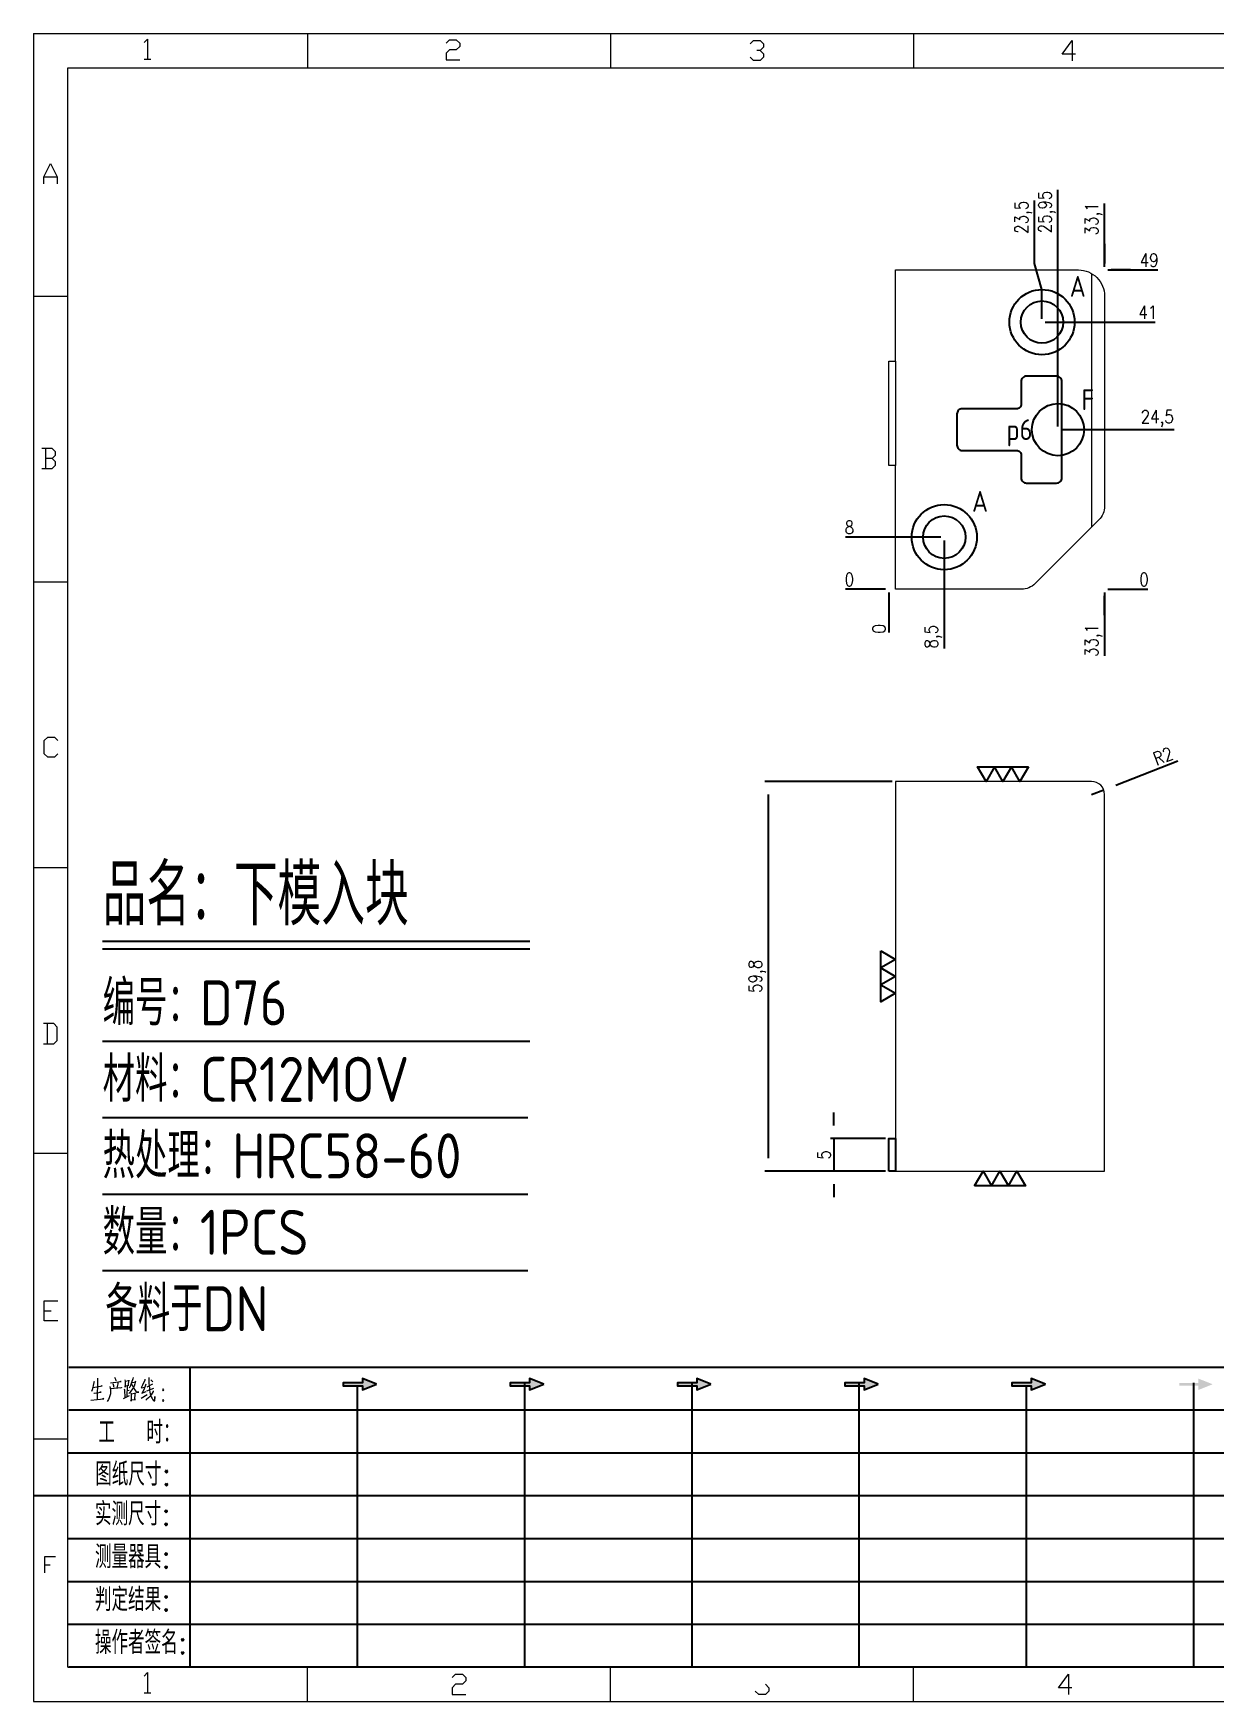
# Model space of a CAD drawing. Header units: millimetres. Extents: x 88508 to 142116, y -5268 to 20283.
# Drawn here: x 103251.1 to 103432.4, y -3081.8 to -2825.8 of the extents above; entities that cross this region are included whole.
import ezdxf
from ezdxf.enums import TextEntityAlignment as Align

# ---------------------------------------------------------------- set-up
doc = ezdxf.new("R2010")
doc.units = ezdxf.units.MM
doc.linetypes.add('DASHED', pattern=[0])
doc.linetypes.add('HIDDEN', pattern=[0])
for name, color, linetype in [('DIE_P', 2, 'Continuous'), ('DIM', 4, 'Continuous'), ('TEXT', 4, 'Continuous')]:
    doc.layers.add(name, color=color, linetype=linetype)
doc.styles.add('chinesef_fs', font='simplex.shx', dxfattribs={"bigfont": 'gbcbig.shx'})
doc.styles.add('gbenor', font='gbenor.shx', dxfattribs={"bigfont": 'gbcbig.shx'})
doc.styles.add('GBENOR_', font='gbenor.shx', dxfattribs={"bigfont": 'gbcbig'})
doc.styles.get("Standard").update_dxf_attribs({"font": 'txt.shx', "width": 0.85, "bigfont": 'ctxt.shx'})
doc.styles.add('TXT', font='txt.shx', dxfattribs={"width": 0.8, "bigfont": 'ctxt.shx'})
doc.dimstyles.new('T-2-WX', dxfattribs={"dimtxt": 2, "dimasz": 2, "dimexe": 0.5, "dimexo": 0.5, "dimgap": 0.5, "dimtad": 1, "dimtxsty": 'Standard', "dimblk": 'OPEN30', "dimcen": 0, "dimazin": 3, "dimtfac": 1, "dimtmove": 0, "dimatfit": 3, "dimldrblk": 'OPEN30', "dimlwd": -1, "dimlwe": -1})

# ---------------------------------------------------------------- blocks, each defined once
blk = doc.blocks.new('U40')
for points in [[(351.8, 337.7), (351.8, 333.2), (367, 339.3), (351.8, 345.3), (351.8, 340.8), (331.2, 340.8), (331.2, 337.7)], [(545.7, 339.3), (530.6, 345.3), (530.6, 340.8), (509.9, 340.8), (509.9, 337.7), (530.6, 337.7), (530.6, 333.2)], [(724.5, 339.3), (709.3, 345.3), (709.3, 340.8), (688.7, 340.8), (688.7, 337.7), (709.3, 337.7), (709.3, 333.2)], [(903.3, 339.3), (888.1, 345.3), (888.1, 340.8), (867.5, 340.8), (867.5, 337.7), (888.1, 337.7), (888.1, 333.2)], [(1082.1, 339.3), (1066.9, 345.3), (1066.9, 340.8), (1046.3, 340.8), (1046.3, 337.7), (1066.9, 337.7), (1066.9, 333.2)], [(1245.7, 337.7), (1245.7, 333.2), (1260.9, 339.3), (1245.7, 345.3), (1245.7, 340.8), (1225.1, 340.8), (1225.1, 337.7)]]:
    blk.add_hatch(color=3).paths.add_polyline_path(points)
at = {"color": 254, "lineweight": 18}
for p, q in [((0, 1783.5), (0, 0)), ((0, 1783.5), (2530.2, 1783.5)), ((941.1, 1783.5), (941.1, 1746.5)), ((37, 37), (37, 1746.5)), ((37, 1746.5), (2493.2, 1746.5)), ((0, 1502.7), (37, 1502.7)), ((0, 1197.2), (37, 1197.2)), ((0, 891.7), (37, 891.7)), ((0, 586.3), (37, 586.3)), ((0, 280.8), (37, 280.8)), ((37, 37), (2493.2, 37)), ((941.1, 0), (941.1, 37)), ((0, 0), (2530.2, 0))]:
    blk.add_line(p, q, dxfattribs=at)
at = {"color": 254, "linetype": 'Continuous', "lineweight": 18}
for p, q in [((293.1, 1783.5), (293.1, 1746.5)), ((617.1, 1783.5), (617.1, 1746.5)), ((293.1, 0), (293.1, 37)), ((617.1, 0), (617.1, 37))]:
    blk.add_line(p, q, dxfattribs=at)
for p, q in [((38, 357.6), (1598.2, 357.6)), ((38, 311.8), (1598.2, 311.8)), ((37.1, 266), (1598.2, 266)), ((0.1, 220.2), (1598.2, 220.2)), ((37.1, 174.4), (1598.2, 174.4)), ((37.1, 128.6), (1598.2, 128.6)), ((37.1, 82.8), (1598.2, 82.8))]:
    blk.add_line(p, q)
at = {"color": 254}
for p, q in [((167.8, 37), (167.8, 357.6)), ((525.5, 37), (525.5, 340.8)), ((704.3, 37), (704.3, 340.8)), ((883.1, 37), (883.1, 340.8)), ((1240.6, 37), (1240.6, 340.8)), ((346.7, 37), (346.7, 337.9)), ((1061.9, 37), (1061.9, 337.7)), ((1598.2, 37), (38, 37))]:
    blk.add_line(p, q, dxfattribs=at)
at = {"color": 92, "lineweight": 18}
for points in [[(118.3, 1773.7), (121.9, 1777.3), (121.9, 1755.8)], [(441.4, 1773.1), (445, 1776.7), (452.2, 1776.7), (455.8, 1773.1), (455.8, 1769.5), (452.2, 1765.9), (445, 1765.9), (441.4, 1762.3), (441.4, 1755.1), (455.8, 1755.1)], [(766.4, 1772.4), (770, 1776), (777.2, 1776), (780.8, 1772.4), (780.8, 1768.8), (777.2, 1765.2), (773.6, 1765.2)], [(1114.4, 1761.4), (1100, 1761.4), (1110.8, 1775.8), (1110.8, 1754.2)], [(118.3, 1755.8), (125.5, 1755.8)], [(777.2, 1765.2), (780.8, 1761.6), (780.8, 1758), (777.2, 1754.4), (770, 1754.4), (766.4, 1758)], [(11.1, 1622.8), (11.1, 1630), (18.3, 1644.4), (25.5, 1630), (25.5, 1622.8)], [(11.1, 1630), (25.5, 1630)], [(20, 1329), (23.6, 1332.6), (23.6, 1336.2), (20, 1339.8), (9.2, 1339.8)], [(12.8, 1339.8), (12.8, 1318.2)], [(9.2, 1318.2), (20, 1318.2), (23.6, 1321.8), (23.6, 1325.4), (20, 1329), (12.8, 1329)], [(26.1, 1013.2), (22.5, 1009.6), (15.3, 1009.6), (11.7, 1013.2), (11.7, 1027.6), (15.3, 1031.2), (22.5, 1031.2), (26.1, 1027.6)], [(11, 703.2), (21.8, 703.2), (25.4, 706.8), (25.4, 721.2), (21.8, 724.8), (11, 724.8)], [(14.6, 724.8), (14.6, 703.2)], [(26.1, 407), (11.7, 407), (11.7, 428.6), (26.1, 428.6)], [(11.7, 417.8), (18.9, 417.8)], [(12.3, 137.7), (12.3, 155), (23.8, 155)], [(12.3, 146.4), (18.1, 146.4)], [(118.3, 27.4), (121.9, 31), (121.9, 9.4)], [(447.9, 25.7), (451.5, 29.3), (458.7, 29.3), (462.3, 25.7), (462.3, 22.1), (458.7, 18.5), (451.5, 18.5), (447.9, 14.9), (447.9, 7.7), (462.3, 7.7)], [(782.7, 18.5), (786.3, 14.9), (786.3, 11.3), (782.7, 7.7), (775.5, 7.7), (771.9, 11.3)], [(1110.3, 14.9), (1095.9, 14.9), (1106.7, 29.3), (1106.7, 7.7)], [(118.3, 9.4), (125.5, 9.4)]]:
    blk.add_lwpolyline(points, dxfattribs=at)
at = {"color": 92, "lineweight": 0}
for points in [[(65, 342.2), (64.8, 341), (64.1, 337.9), (63.6, 335.7), (62.8, 333.5), (62.1, 331.4)], [(68.4, 345.9), (68.7, 344.4), (68.1, 322.9)], [(82.6, 340.8), (93.7, 342.2), (93.3, 342.4), (92.4, 342)], [(86.1, 336.1), (86, 337.5), (85.3, 339.8)], [(86.7, 346.7), (87.9, 344.6), (88.3, 343)], [(90.3, 341), (90.4, 339.6), (89.1, 335.3)], [(97.8, 344), (98.1, 342.6), (98.1, 340.8), (98.1, 337.9), (98.1, 336.3), (98.2, 337.7), (102.1, 338.3), (101.8, 338.3), (102.1, 343.6), (102.1, 343.2), (102.1, 342.8), (98.2, 342.2)], [(105.5, 341.2), (105.9, 341), (109.6, 341.8), (109.3, 342.6), (108.5, 339.6), (107.6, 337.3), (106.9, 335.9), (105.9, 334.3), (104.3, 332), (103.1, 330.4), (101.9, 329.4)], [(106.6, 346.5), (106.5, 345.2), (105.1, 341.2), (104.2, 338.9), (103.1, 336.3), (102.6, 335.5)], [(104.9, 339.1), (105.3, 338.7), (107, 335.7), (108.6, 333.3), (109.9, 331.2), (110.3, 330.8), (112.6, 330.8), (110.2, 331.2), (109, 332.6)], [(119.3, 344.8), (119.1, 343.8), (116.8, 338.5), (115.4, 335.5), (119.3, 336.3)], [(120.3, 339.4), (118.1, 333.5), (116.4, 330), (116.1, 329.8), (120.5, 331.4)], [(121.7, 336.7), (127.7, 339.6)], [(123.4, 346.5), (123.5, 345.4), (123.5, 340.8), (123.8, 337.3), (124, 335.3), (124.2, 333.1), (124.5, 331), (124.8, 329), (125.2, 327.4), (125.9, 325.7), (126.9, 323.9), (127.9, 322.7), (128.9, 321.7), (129.6, 321.3), (129.9, 326.1), (129.4, 321.5)], [(127.7, 341.6), (127.2, 342.4), (125.7, 344.2)], [(61.4, 322.3), (68.2, 322.9), (75.3, 323.7), (74.9, 323.9), (73.8, 323.5)], [(63.8, 335.9), (73.4, 337.5), (73.1, 337.7), (72.5, 337.3)], [(64.5, 329.6), (64.8, 329.6), (65.1, 329.6), (72.5, 331), (71.9, 331), (70.9, 330.8)], [(82.6, 335.1), (82.6, 331.8), (82.3, 329), (81.9, 326.8), (81.2, 324.9), (80.3, 323.1), (79.6, 321.9), (78.8, 320.9)], [(93.3, 335.5), (94.1, 335.7), (94.3, 335.5), (82.6, 334.3), (82.6, 335.1), (82.2, 336.9)], [(96.5, 323.9), (102.8, 327.2)], [(97.2, 334.3), (97.5, 333.5), (97.7, 324.7)], [(100.2, 337.9), (100.1, 325.9)], [(100.2, 332.6), (102.4, 333.1)], [(104.2, 330), (104.5, 329), (104.5, 321.1), (104.3, 322.1), (104.5, 322.7), (109.2, 323.1), (108.6, 323.1), (109, 329.2), (109, 330), (109.3, 329.4), (108.6, 329.4), (104.6, 328.8)], [(115.3, 324.3), (121.5, 328.2)], [(128.2, 332.4), (128.1, 331.6), (126.9, 329.6), (125.8, 328), (124.5, 326.3), (123, 324.7), (121.4, 323.3), (120.1, 322.3)], [(121.4, 332.2), (128.8, 335.1)]]:
    blk.add_lwpolyline(points, dxfattribs=at)
for points in [[(367, 339.3), (351.8, 345.3), (351.8, 340.8), (331.2, 340.8), (331.2, 337.7), (351.8, 337.7), (351.8, 333.2), (367, 339.3)], [(545.7, 339.3), (530.6, 345.3), (530.6, 340.8), (509.9, 340.8), (509.9, 337.7), (530.6, 337.7), (530.6, 333.2), (545.7, 339.3)], [(724.5, 339.3), (709.3, 345.3), (709.3, 340.8), (688.7, 340.8), (688.7, 337.7), (709.3, 337.7), (709.3, 333.2), (724.5, 339.3)], [(903.3, 339.3), (888.1, 345.3), (888.1, 340.8), (867.5, 340.8), (867.5, 337.7), (888.1, 337.7), (888.1, 333.2), (903.3, 339.3)], [(1082.1, 339.3), (1066.9, 345.3), (1066.9, 340.8), (1046.3, 340.8), (1046.3, 337.7), (1066.9, 337.7), (1066.9, 333.2), (1082.1, 339.3)]]:
    blk.add_lwpolyline(points)
for points in [[(138.7, 332.4), (139.4, 333.5), (138.7, 334.5), (138, 333.5)], [(138.7, 320.9), (139.4, 321.9), (138.7, 322.9), (138, 321.9)]]:
    blk.add_lwpolyline(points, close=True, dxfattribs=at)
at = {"color": 3, "style": 'chinesef_fs'}
for s, p in [('工  时：', (69.5, 275.7)), ('图纸尺寸:', (66.2, 230.9)), ('实测尺寸:', (65.9, 188.4)), ('测量器具:', (65.9, 142.6)), ('判定结果:', (65.9, 96.8)), ('操作者签名:', (65.9, 51))]:
    blk.add_text(s, height=24.57, dxfattribs=at).set_placement(p)
at = {"lineweight": 18, "style": 'GBENOR_'}
blk.add_attdef('文档路径', (2126, 386.9), '', height=17.8, dxfattribs=at)
at = {"lineweight": 20, "style": 'TXT'}
for tag, height, p in [('18-**-**', 16.3, (1866.6, 256.2)), ('客户名称', 16.1, (1741.1, 134, 0)), ('料厚:', 16.1, (1741.3, 93.2, 0))]:
    blk.add_attdef(tag, text='', height=height, dxfattribs=at).set_placement(p, align=Align.MIDDLE)
for tag, p, height in [('88888', (1850.9, 207.5), 14.9), ('材质:', (1691.2, 168, 0), 16.1), ('核准', (1869.4, 127.5, 0), 16.1), ('设计', (1868.8, 88.3, 0), 16.1), ('绘图', (1868.2, 49.1, 0), 16.1)]:
    blk.add_attdef(tag, p, '', height=height, dxfattribs=at)
for tag, p, height, width in [('3', (2234.7, 206.9), 15.8, 0.7), ('4', (2234.7, 167.4), 15.8, 0.7), ('核准日期', (2041.1, 124.2, 0), 16.1, 0.68), ('设计日期', (2041.1, 84.5, 0), 16.1, 0.68), ('1', (2251.9, 85.9), 14.6, 0.7), ('绘图日期', (2040.9, 46.4, 0), 16.1, 0.68), ('2', (2235, 49.2), 14.6, 0.7)]:
    blk.add_attdef(tag, p, '', height=height, dxfattribs=dict(at, width=width))
blk = doc.blocks.new('*D7897')
at = {"layer": 'Defpoints', "color": 0}
for p in [(103382.39, -2911.07), (103415.49, -2911.07), (103420.49, -2911.07)]:
    blk.add_point(p, dxfattribs=at)
at = {"layer": 'DIM', "color": 0}
blk.add_line((103415.99, -2911.07), (103422.13, -2911.07), dxfattribs=at)
at = {"layer": 'DIM', "color": 0, "insert": (103421.56, -2909.57), "char_height": 2, "attachment_point": 5}
blk.add_mtext('0', dxfattribs=at)
blk = doc.blocks.new('_Open30')
blk = doc.blocks.new('*D7898')
at = {"layer": 'Defpoints', "color": 0}
for p in [(103408.34, -2886.57), (103420.49, -2886.57), (103382.39, -2911.07)]:
    blk.add_point(p, dxfattribs=at)
at = {"layer": 'DIM', "color": 0}
for p, q in [((103408.84, -2886.57), (103412.49, -2886.57)), ((103412.49, -2886.57), (103416.49, -2886.57)), ((103416.49, -2886.57), (103426.17, -2886.57))]:
    blk.add_line(p, q, dxfattribs=at)
at = {"layer": 'DIM', "color": 0, "insert": (103423.58, -2884.88), "char_height": 2, "attachment_point": 5}
blk.add_mtext('24,5', dxfattribs=at)
blk = doc.blocks.new('*D7899')
at = {"layer": 'Defpoints', "color": 0}
for p in [(103405.89, -2870.07), (103420.49, -2870.07), (103382.39, -2911.07)]:
    blk.add_point(p, dxfattribs=at)
at = {"layer": 'DIM', "color": 0}
for p, q in [((103406.39, -2870.07), (103412.49, -2870.07)), ((103412.49, -2870.07), (103416.49, -2870.07)), ((103416.49, -2870.07), (103423.26, -2870.07))]:
    blk.add_line(p, q, dxfattribs=at)
at = {"layer": 'DIM', "color": 0, "insert": (103422.13, -2868.57), "char_height": 2, "attachment_point": 5}
blk.add_mtext('41', dxfattribs=at)
blk = doc.blocks.new('*D7900')
at = {"layer": 'Defpoints', "color": 0}
for p in [(103415.49, -2862.07), (103420.49, -2862.07), (103382.39, -2911.07)]:
    blk.add_point(p, dxfattribs=at)
at = {"layer": 'DIM', "color": 0}
for p, q in [((103415.99, -2862.07), (103419.49, -2862.07)), ((103419.49, -2862.07), (103416.49, -2862.07)), ((103416.49, -2862.07), (103423.66, -2862.07))]:
    blk.add_line(p, q, dxfattribs=at)
at = {"layer": 'DIM', "color": 0, "insert": (103422.33, -2860.57), "char_height": 2, "attachment_point": 5}
blk.add_mtext('49', dxfattribs=at)
blk = doc.blocks.new('*D7901')
at = {"layer": 'Defpoints', "color": 0}
for p in [(103377.39, -2911.07), (103382.39, -2911.07), (103382.39, -2911.07)]:
    blk.add_point(p, dxfattribs=at)
at = {"layer": 'DIM', "color": 0}
blk.add_line((103381.89, -2911.07), (103375.76, -2911.07), dxfattribs=at)
at = {"layer": 'DIM', "color": 0, "insert": (103376.33, -2909.57), "char_height": 2, "attachment_point": 5}
blk.add_mtext('0', dxfattribs=at)
blk = doc.blocks.new('*D7902')
at = {"layer": 'Defpoints', "color": 0}
for p in [(103377.39, -2903.07), (103390.89, -2903.07), (103382.39, -2911.07)]:
    blk.add_point(p, dxfattribs=at)
at = {"layer": 'DIM', "color": 0}
for p, q in [((103381.39, -2903.07), (103375.76, -2903.07)), ((103385.39, -2903.07), (103381.39, -2903.07)), ((103390.39, -2903.07), (103385.39, -2903.07))]:
    blk.add_line(p, q, dxfattribs=at)
at = {"layer": 'DIM', "color": 0, "insert": (103376.33, -2901.57), "char_height": 2, "attachment_point": 5}
blk.add_mtext('8', dxfattribs=at)
blk = doc.blocks.new('*D7903')
at = {"layer": 'Defpoints', "color": 0}
for p in [(103382.39, -2911.07), (103415.49, -2911.07), (103415.49, -2916.07)]:
    blk.add_point(p, dxfattribs=at)
at = {"layer": 'DIM', "color": 0}
for p, q in [((103415.49, -2911.57), (103415.49, -2915.07)), ((103415.49, -2915.07), (103415.49, -2912.07)), ((103415.49, -2912.07), (103415.49, -2921.27))]:
    blk.add_line(p, q, dxfattribs=at)
at = {"layer": 'DIM', "color": 0, "insert": (103413.8, -2918.92), "char_height": 2, "attachment_point": 5, "rotation": 90}
blk.add_mtext('33,1', dxfattribs=at)
blk = doc.blocks.new('*D7904')
at = {"layer": 'Defpoints', "color": 0}
for p in [(103390.89, -2903.07), (103382.39, -2911.07), (103390.89, -2916.07)]:
    blk.add_point(p, dxfattribs=at)
at = {"layer": 'DIM', "color": 0}
for p, q in [((103390.89, -2903.57), (103390.89, -2908.07)), ((103390.89, -2908.07), (103390.89, -2912.07)), ((103390.89, -2912.07), (103390.89, -2920.14))]:
    blk.add_line(p, q, dxfattribs=at)
at = {"layer": 'DIM', "color": 0, "insert": (103389.2, -2918.35), "char_height": 2, "attachment_point": 5, "rotation": 90}
blk.add_mtext('8,5', dxfattribs=at)
blk = doc.blocks.new('*D7905')
at = {"layer": 'Defpoints', "color": 0}
for p in [(103382.39, -2911.07), (103382.39, -2911.07), (103382.39, -2916.07)]:
    blk.add_point(p, dxfattribs=at)
at = {"layer": 'DIM', "color": 0}
blk.add_line((103382.39, -2911.57), (103382.39, -2917.71), dxfattribs=at)
at = {"layer": 'DIM', "color": 0, "insert": (103380.89, -2917.14), "char_height": 2, "attachment_point": 5, "rotation": 90}
blk.add_mtext('0', dxfattribs=at)
blk = doc.blocks.new('*D7906')
at = {"layer": 'Defpoints', "color": 0}
for p in [(103415.49, -2857.07), (103415.49, -2862.07), (103382.39, -2911.07)]:
    blk.add_point(p, dxfattribs=at)
at = {"layer": 'DIM', "color": 0}
for p, q in [((103415.49, -2861.07), (103415.49, -2851.88)), ((103415.49, -2861.57), (103415.49, -2858.07)), ((103415.49, -2858.07), (103415.49, -2861.07))]:
    blk.add_line(p, q, dxfattribs=at)
at = {"layer": 'DIM', "color": 0, "insert": (103413.8, -2854.23), "char_height": 2, "attachment_point": 5, "rotation": 90}
blk.add_mtext('33,1', dxfattribs=at)
blk = doc.blocks.new('*D7907')
at = {"layer": 'Defpoints', "color": 0}
for p in [(103408.34, -2857.07), (103408.34, -2886.57), (103382.39, -2911.07)]:
    blk.add_point(p, dxfattribs=at)
at = {"layer": 'DIM', "color": 0}
for p, q in [((103408.34, -2861.07), (103408.34, -2849.77)), ((103408.34, -2865.07), (103408.34, -2861.07)), ((103408.34, -2886.07), (103408.34, -2865.07))]:
    blk.add_line(p, q, dxfattribs=at)
at = {"layer": 'DIM', "color": 0, "insert": (103406.65, -2853.17), "char_height": 2, "attachment_point": 5, "rotation": 90}
blk.add_mtext('25,95', dxfattribs=at)
blk = doc.blocks.new('*D7908')
at = {"layer": 'Defpoints', "color": 0}
for p in [(103404.74, -2857.07), (103405.89, -2870.07), (103382.39, -2911.07)]:
    blk.add_point(p, dxfattribs=at)
at = {"layer": 'DIM', "color": 0}
for p, q in [((103404.74, -2861.07), (103404.74, -2851.39)), ((103405.89, -2865.07), (103404.74, -2861.07)), ((103405.89, -2869.57), (103405.89, -2865.07))]:
    blk.add_line(p, q, dxfattribs=at)
at = {"layer": 'DIM', "color": 0, "insert": (103403.05, -2853.98), "char_height": 2, "attachment_point": 5, "rotation": 90}
blk.add_mtext('23,5', dxfattribs=at)
blk = doc.blocks.new('*D7923')
at = {"layer": 'Defpoints', "color": 0}
for p in [(103383.39, -2940.57), (103363.88, -3000.37), (103382.39, -3000.37)]:
    blk.add_point(p, dxfattribs=at)
at = {"layer": 'DIM', "color": 0}
for p, q in [((103382.89, -2940.57), (103363.38, -2940.57)), ((103363.88, -2942.57), (103363.88, -2998.37)), ((103381.89, -3000.37), (103363.38, -3000.37))]:
    blk.add_line(p, q, dxfattribs=at)
at = {"layer": 'DIM', "color": 0, "insert": (103362.19, -2970.47), "char_height": 2, "attachment_point": 5, "rotation": 90}
blk.add_mtext('59,8', dxfattribs=at)
blk = doc.blocks.new('*D7924')
at = {"layer": 'Defpoints', "color": 0}
for p in [(103382.39, -2995.37), (103373.93, -3000.37), (103382.39, -3000.37)]:
    blk.add_point(p, dxfattribs=at)
at = {"layer": 'DIM', "color": 0}
for p, q in [((103373.93, -2993.37), (103373.93, -2991.37)), ((103381.89, -2995.37), (103373.43, -2995.37)), ((103373.93, -2995.37), (103373.93, -3000.37)), ((103381.89, -3000.37), (103373.43, -3000.37)), ((103373.93, -3002.37), (103373.93, -3004.37))]:
    blk.add_line(p, q, dxfattribs=at)
at = {"layer": 'DIM', "color": 0, "insert": (103372.43, -2997.87), "char_height": 2, "attachment_point": 5, "rotation": 90}
blk.add_mtext('5', dxfattribs=at)
blk = doc.blocks.new('*D7925')
at = {"layer": 'Defpoints', "color": 0}
for p in [(103413.49, -2942.57), (103415.36, -2941.84)]:
    blk.add_point(p, dxfattribs=at)
at = {"layer": 'DIM', "color": 0}
for p, q in [((103417.22, -2941.11), (103426.76, -2937.38)), ((103413.49, -2942.57), (103415.36, -2941.84))]:
    blk.add_line(p, q, dxfattribs=at)
at = {"layer": 'DIM', "color": 0, "insert": (103424.47, -2936.67), "char_height": 2, "attachment_point": 5, "rotation": 21.3511}
blk.add_mtext('R2', dxfattribs=at)

msp = doc.modelspace()

# ---------------------------------------------------------------- linework, layer by layer
at = {"layer": 'DIE_P', "linetype": 'Continuous', "lineweight": 15}
for p, q in [((103413.492, -2862.61), (103413.492, -2901.56)), ((103383.392, -2876.074), (103383.392, -2892.074))]:
    msp.add_line(p, q, dxfattribs=at)
msp.add_lwpolyline([(103383.392, -2876.074), (103383.392, -2862.074), (103411.492, -2862.074, -0.4142136), (103415.492, -2866.074), (103415.492, -2898.317, -0.1989124), (103414.614, -2900.438), (103404.857, -2910.195, -0.1989124), (103402.736, -2911.074), (103383.392, -2911.074), (103383.392, -2892.074), (103382.392, -2892.074), (103382.392, -2876.074)], format="xyb", close=True, dxfattribs=at)
at = {"layer": 'DIE_P', "color": 1, "linetype": 'Continuous', "lineweight": 25}
msp.add_lwpolyline([(103393.642, -2883.374, 0.4142136), (103392.842, -2884.174), (103392.842, -2888.974, 0.4142136), (103393.642, -2889.774), (103401.992, -2889.774, -0.4142136), (103402.692, -2890.474), (103402.692, -2893.974, 0.4142136), (103403.492, -2894.774), (103408.142, -2894.774, 0.4142136), (103408.942, -2893.974), (103408.942, -2879.174, 0.4142136), (103408.142, -2878.374), (103403.492, -2878.374, 0.4142136), (103402.692, -2879.174), (103402.692, -2882.674, -0.4142136), (103401.992, -2883.374)], format="xyb", close=True, dxfattribs=at)
at = {"layer": 'DIE_P', "color": 2, "lineweight": 15}
msp.add_lwpolyline([(103413.492, -2940.571), (103383.392, -2940.571), (103383.392, -3000.371), (103415.492, -3000.371), (103415.492, -2942.571, 0.4142136)], format="xyb", close=True, dxfattribs=at)
at = {"layer": 'DIE_P'}
msp.add_lwpolyline([(103382.392, -3000.371), (103382.392, -2995.371), (103383.392, -2995.371), (103383.392, -3000.371)], close=True, dxfattribs=at)
at = {"layer": 'DIE_P', "linetype": 'HIDDEN'}
for centre in [(103405.892, -2870.074), (103390.892, -2903.074)]:
    msp.add_circle(centre, 5, dxfattribs=at)
at = {"layer": 'DIE_P', "color": 1}
for centre in [(103405.892, -2870.074), (103390.892, -2903.074)]:
    msp.add_circle(centre, 3.25, dxfattribs=at)
at = {"layer": 'DIE_P', "color": 52, "linetype": 'DASHED'}
msp.add_circle((103408.342, -2886.574), 4, dxfattribs=at)
at = {"layer": 'DIM', "color": 4, "linetype": 'Continuous', "lineweight": 25}
for p, q in [((103261.728, -2965.052), (103327.28, -2965.052)), ((103261.728, -2966.26), (103327.28, -2966.26)), ((103261.728, -2980.412), (103327.28, -2980.412)), ((103261.728, -2992.148), (103326.995, -2992.148)), ((103261.728, -3003.884), (103326.995, -3003.884)), ((103261.728, -3015.619), (103326.995, -3015.619))]:
    msp.add_line(p, q, dxfattribs=at)
at = {"layer": 'TEXT'}
for points in [[(103403.801, -2938.321), (103402.502, -2940.571), (103401.203, -2938.321), (103399.904, -2940.571), (103398.605, -2938.321), (103397.306, -2940.571), (103396.007, -2938.321), (103403.801, -2938.321)], [(103381.142, -2966.574), (103383.392, -2967.873), (103381.142, -2969.172), (103383.392, -2970.471), (103381.142, -2971.77), (103383.392, -2973.069), (103381.142, -2974.368), (103381.142, -2966.574)], [(103395.545, -3002.621), (103396.844, -3000.371), (103398.143, -3002.621), (103399.442, -3000.371), (103400.742, -3002.621), (103402.041, -3000.371), (103403.34, -3002.621), (103395.545, -3002.621)]]:
    msp.add_lwpolyline(points, close=True, dxfattribs=at)

# ---------------------------------------------------------------- block references
at = {"ltscale": 3, "xscale": 0.1435432913879779, "yscale": 0.1435432913879779, "zscale": 0.1435432913879779}
msp.add_blockref('U40', (103251.094, -3081.771), dxfattribs=at)

# ---------------------------------------------------------------- texts
at = {"layer": 'DIM', "color": 3, "linetype": 'Continuous', "lineweight": 25, "style": 'gbenor'}
for s, height, p in [('品名：下模入块', 9.3196, (103261.728, -2962.636)), ('编号：D76', 6.9034, (103261.728, -2977.996)), ('材料：CR12MOV', 6.9034, (103261.728, -2989.732)), ('热处理：HRC58-60', 6.90343, (103261.728, -3001.467)), ('数量：1PCS', 6.9034, (103261.728, -3013.203)), ('备料于DN', 6.9034, (103262.148, -3024.939))]:
    msp.add_text(s, height=height, dxfattribs=at).set_placement(p)
at = {"layer": 'TEXT', "color": 4, "style": 'gbenor'}
for s, p in [('A', (103411.379, -2864.587)), ('F', (103412.933, -2881.983)), ('p6', (103402.435, -2886.574)), ('A', (103396.379, -2897.587))]:
    msp.add_text(s, height=3.2, dxfattribs=at).set_placement(p, align=Align.MIDDLE_CENTER)

# ---------------------------------------------------------------- dimensions: what is measured, and where the dimension line sits
at = {"layer": 'DIM'}
for feature_location, offset, dtype, origin, picture, middle in [((103408.342, -2886.574), (0, 29.5), 1, (103382.392, -2911.074), '*D7907', (103406.651, -2853.174)), ((103405.892, -2870.074), (-1.15, 13), 1, (103382.392, -2911.074), '*D7908', (103403.051, -2853.984)), ((103415.492, -2862.074), (0, 5), 1, (103382.392, -2911.074), '*D7906', (103413.802, -2854.226)), ((103415.492, -2862.074), (5, 0), 0, (103382.392, -2911.074), '*D7900', (103422.328, -2860.574)), ((103405.892, -2870.074), (14.601, 0), 0, (103382.392, -2911.074), '*D7899', (103422.126, -2868.574)), ((103408.342, -2886.574), (12.151, 0), 0, (103382.392, -2911.074), '*D7898', (103423.583, -2884.884)), ((103390.892, -2903.074), (-13.499, 0), 0, (103382.392, -2911.074), '*D7902', (103376.326, -2901.574)), ((103390.892, -2903.074), (0, -13), 1, (103382.392, -2911.074), '*D7904', (103389.201, -2918.355)), ((103382.392491759, -2911.074022088), (-5, 0), 0, (103382.392491759, -2911.074022088), '*D7901', (103376.325825092, -2909.574022088)), ((103415.492491769, -2911.074022088), (5, 0), 0, (103382.392491759, -2911.074022088), '*D7897', (103421.559158436, -2909.574022088)), ((103382.392491759, -2911.074022088), (0, -5), 1, (103382.392491759, -2911.074022088), '*D7905', (103380.892491759, -2917.140688754)), ((103415.492, -2911.074), (0, -5), 1, (103382.392, -2911.074), '*D7903', (103413.802, -2918.922))]:
    dim = msp.add_ordinate_dim(feature_location=feature_location, offset=offset, dtype=dtype, origin=origin, dimstyle='T-2-WX', dxfattribs=at)
    dim.commit()
    dim.dimension.update_dxf_attribs({"geometry": picture, "text_midpoint": middle})
dim = msp.add_radius_dim(center=(103413.492, -2942.571), mpoint=(103415.355, -2941.843), dimstyle='T-2-WX', dxfattribs=at)
dim.commit()
dim.dimension.update_dxf_attribs({"geometry": '*D7925', "text_midpoint": (103425.014, -2938.067), "dimtype": 164})
for base, p1, picture, middle in [((103363.881, -3000.371), (103383.392, -2940.571), '*D7923', (103362.19, -2970.471)), ((103373.932, -3000.371), (103382.392, -2995.371), '*D7924', (103372.432, -2997.871))]:
    dim = msp.add_linear_dim(base=base, p1=p1, p2=(103382.392, -3000.371), angle=90, dimstyle='T-2-WX', dxfattribs=at)
    dim.commit()
    dim.dimension.update_dxf_attribs({"geometry": picture, "text_midpoint": middle})

doc.saveas('drawing.dxf')
